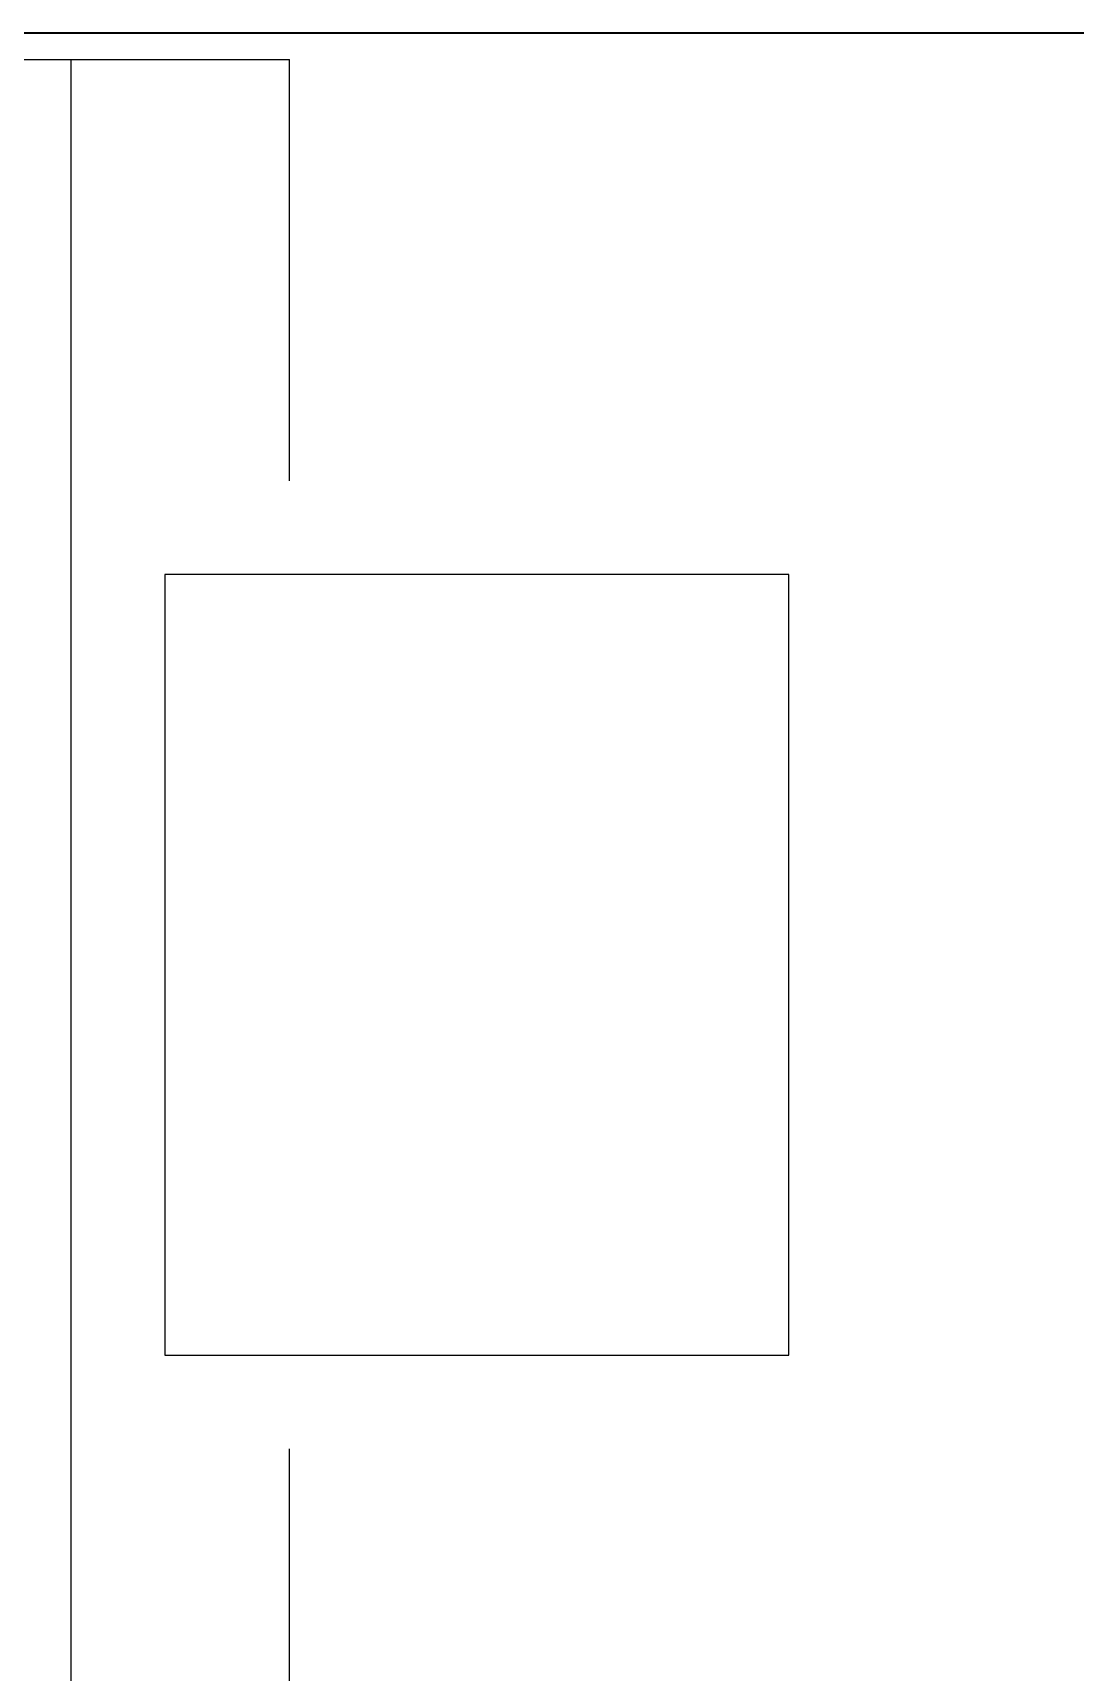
# Model space of a CAD drawing. Header units: millimetres. Extents: x -233 to 1, y -1 to 128.
# Drawn here: x -75.69 to -72.35, y 121.11 to 126.36 of the extents above; entities that cross this region are included whole.
import ezdxf

# ---------------------------------------------------------------- set-up
doc = ezdxf.new("R2010")
doc.units = ezdxf.units.MM
doc.header["$LTSCALE"] = 0.5
doc.layers.add('AM_2', color=141, linetype='Continuous', lineweight=35)
doc.layers.add('AM_2N', color=51, linetype='Continuous', lineweight=25)

msp = doc.modelspace()

# ---------------------------------------------------------------- linework, layer by layer
at = {"layer": 'AM_2'}
msp.add_line((-227.9946, 126.361), (-56.5946, 126.361), dxfattribs=at)
at = {"layer": 'AM_2N'}
for p, q in [((-82.5688, 126.2759), (-74.8688, 126.2759)), ((-75.5688, 117.0759), (-75.5688, 126.2759)), ((-74.8688, 124.9259), (-74.8688, 126.2759)), ((-73.2688, 124.6259), (-75.2688, 124.6259)), ((-75.2688, 124.6259), (-75.2688, 122.1259)), ((-73.2688, 122.1259), (-73.2688, 124.6259)), ((-75.2688, 122.1259), (-73.2688, 122.1259)), ((-74.8688, 119.4259), (-74.8688, 121.8259))]:
    msp.add_line(p, q, dxfattribs=at)

doc.saveas('drawing.dxf')
